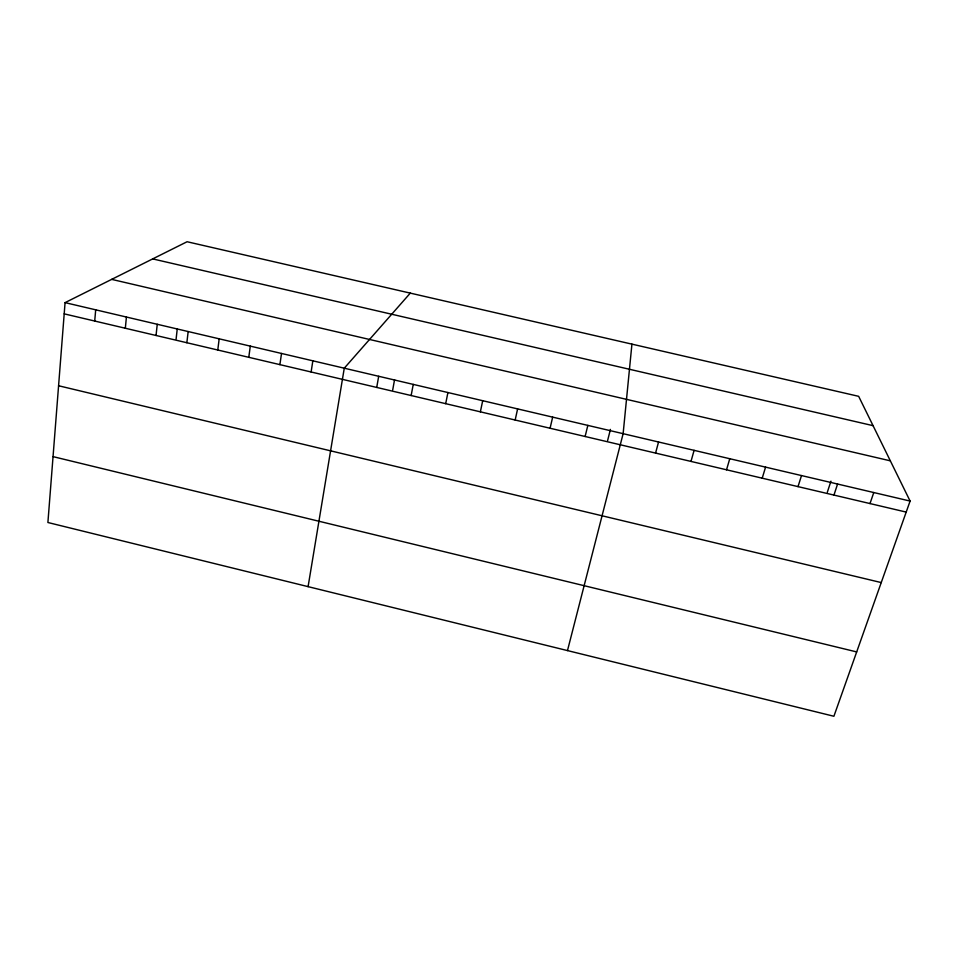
<?xml version="1.0" encoding="UTF-8"?>
<svg xmlns="http://www.w3.org/2000/svg" width="958" height="958" viewBox="0 0 958 958"><rect width="100%" height="100%" fill="white"/><g stroke="black" fill="none" stroke-linecap="round" stroke-linejoin="round"><path stroke-width="1.44" d="M65.072 302.632L47.9 522.505L833.903 716.261L910.1 501.07L858.655 396.325L187.085 241.739L65.072 302.632L910.1 501.07M94.71 321.038L95.692 309.829M125.33 328.247L126.42 317.038M631.933 344.138L623.131 433.687L567.483 650.59M156.046 335.48L157.244 324.283M176.116 338.964L177.278 328.666M186.858 342.736L188.163 331.54M217.777 350.017L219.178 338.821M248.781 357.31L250.301 346.137M279.892 364.639L281.52 353.466M311.111 371.991L312.847 360.819M308.093 586.643L344.269 368.195L410.287 293.124M376.722 387.439L378.685 376.278M392.708 389.942L394.564 379.679M411.15 395.534L413.245 384.397M445.698 403.677L447.913 392.541M480.365 411.832L482.7 400.707M515.164 420.023L517.619 408.91M550.072 428.25L552.67 417.137M585.122 436.501L587.829 425.4M607.623 440.524L610.426 429.412M655.571 453.086L658.553 441.997M690.993 461.421L694.095 450.344M726.535 469.791L729.768 458.726M762.209 478.186L765.574 467.133M798.014 486.616L801.511 475.575M827.329 492.232L830.945 481.179M833.951 495.082L837.579 484.041M870.008 503.561L873.768 492.544M152.693 258.899L873.061 425.663M111.679 279.377L890.341 460.834M64.198 313.853L906.196 512.087M58.582 385.751L881.24 582.572M53.049 456.631L856.68 651.919"/></g></svg>
